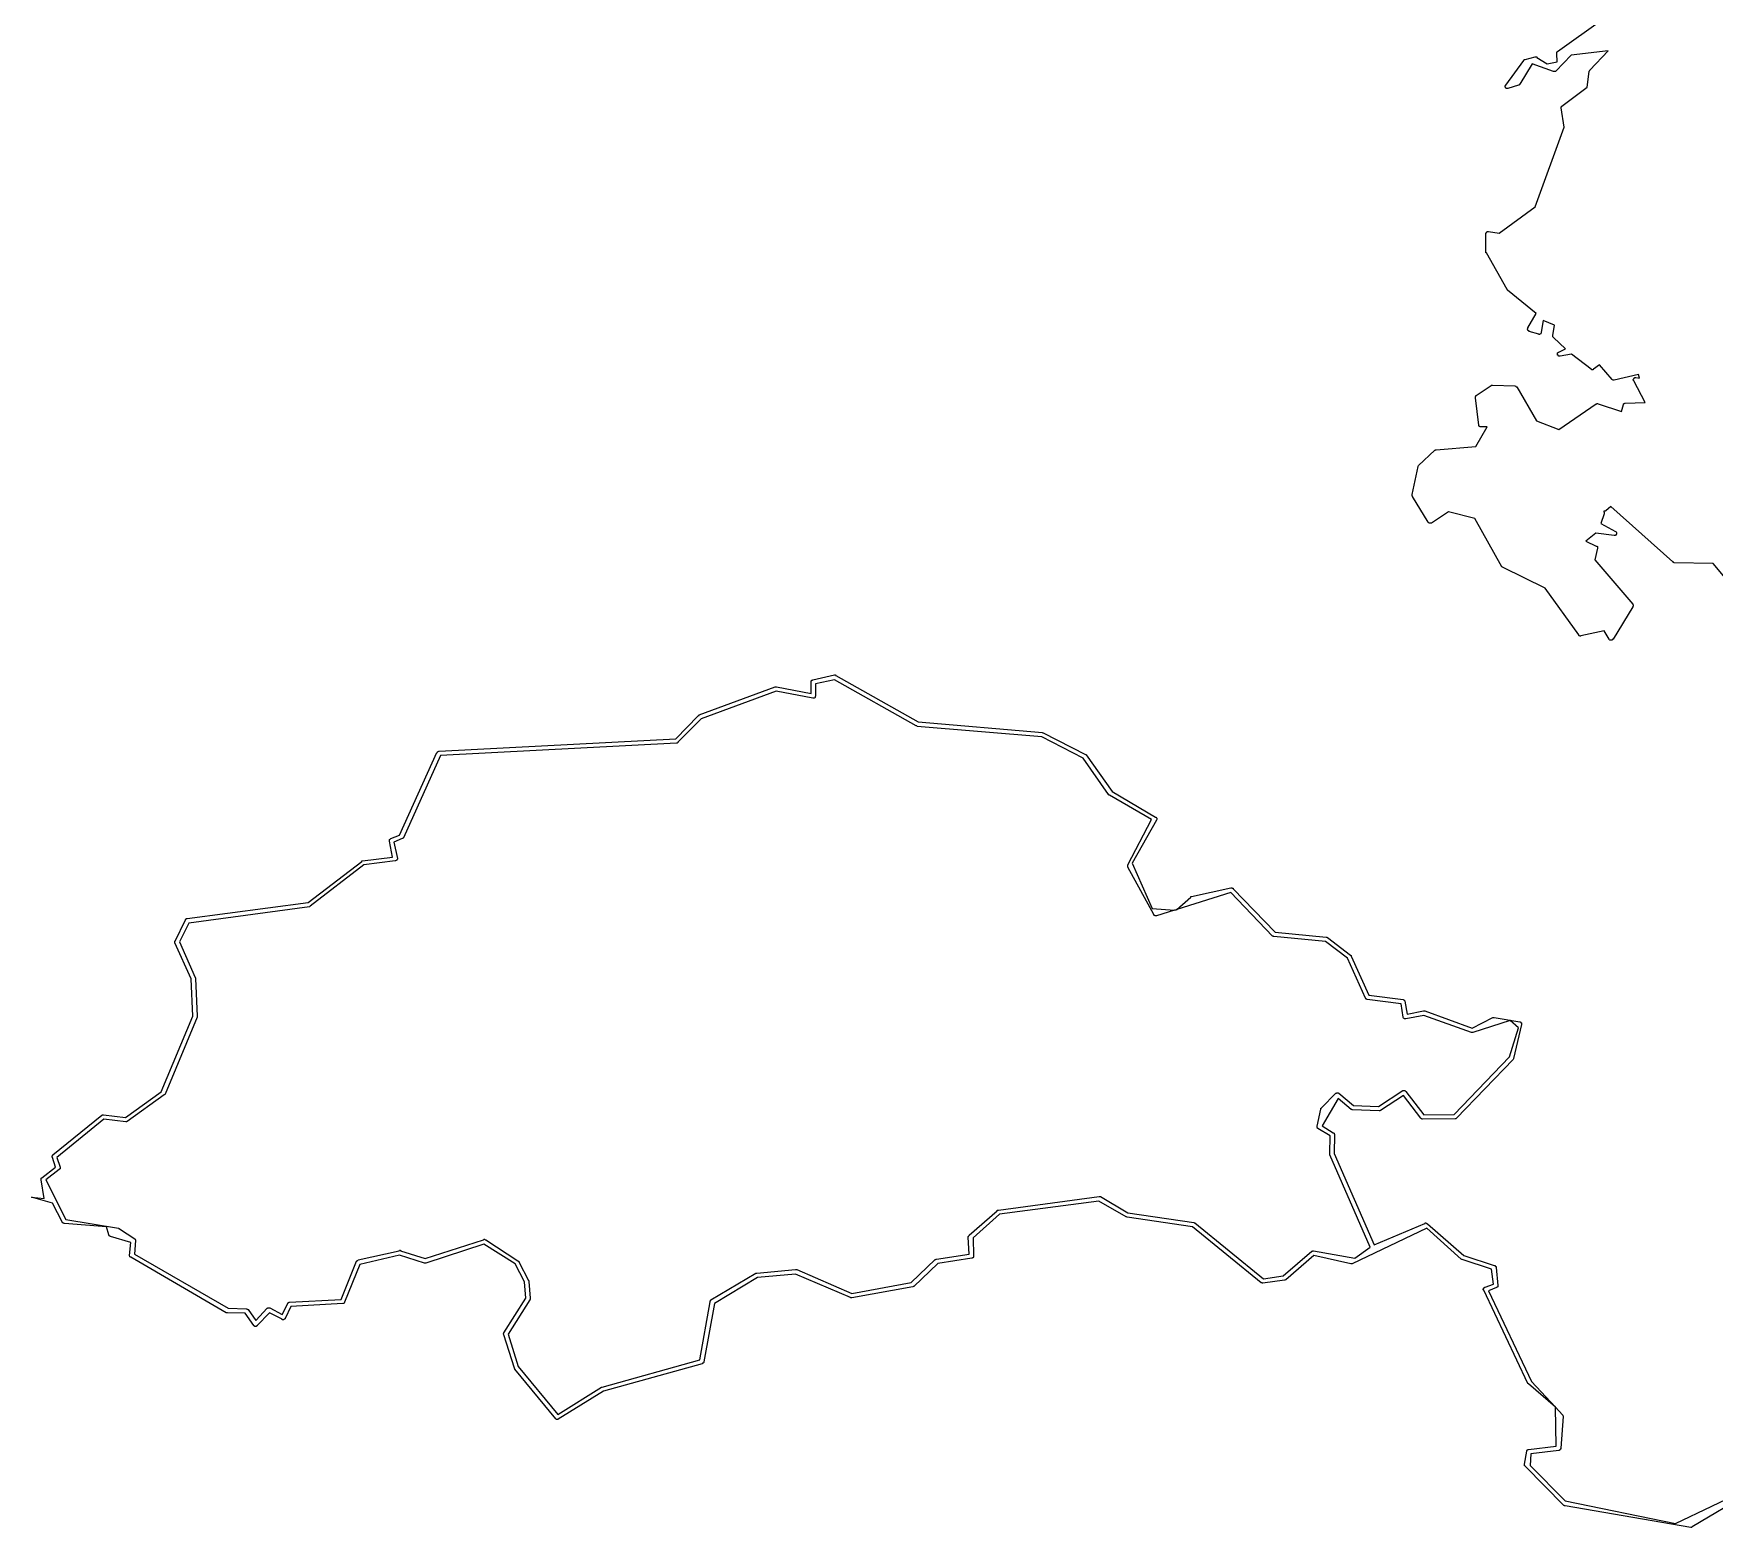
# Model space of a CAD drawing. Header units: metres. Extents: x 12 to 388, y 12 to 220.
# Drawn here: x 291.42 to 329.63, y 69.57 to 103.53 of the extents above; entities that cross this region are included whole.
import ezdxf

# ---------------------------------------------------------------- set-up
doc = ezdxf.new("R2010")
doc.units = ezdxf.units.M

msp = doc.modelspace()

# ---------------------------------------------------------------- linework, layer by layer
for points in [[(330.41, 90.52), (329.61, 91.48), (328.72, 91.5), (328.71, 91.5), (328.71, 91.51), (328.7, 91.51), (328.69, 91.51), (328.69, 91.52), (327.28, 92.78), (327.17, 92.68), (327.16, 92.68), (327.16, 92.67), (327.15, 92.67), (327.14, 92.67), (327.13, 92.67), (327.12, 92.67), (327.12, 92.66), (327.13, 92.65), (327.13, 92.64), (327.13, 92.63), (327.13, 92.62), (327.13, 92.61), (327.05, 92.39), (327.39, 92.21), (327.4, 92.2), (327.41, 92.19), (327.41, 92.18), (327.41, 92.17), (327.41, 92.16), (327.41, 92.15), (327.4, 92.14), (327.4, 92.13), (327.39, 92.13), (327.39, 92.12), (327.38, 92.12), (327.37, 92.12), (327.36, 92.12), (326.94, 92.17), (326.71, 91.99), (326.95, 91.88), (326.96, 91.88), (326.97, 91.88), (326.97, 91.87), (326.98, 91.87), (326.98, 91.86), (326.98, 91.85), (326.98, 91.84), (326.98, 91.83), (326.92, 91.57), (327.78, 90.56), (327.78, 90.55), (327.79, 90.54), (327.79, 90.53), (327.79, 90.52), (327.79, 90.51), (327.78, 90.51), (327.78, 90.5), (327.33, 89.76), (327.32, 89.76), (327.32, 89.75), (327.31, 89.75), (327.31, 89.74), (327.3, 89.74), (327.29, 89.74), (327.28, 89.74), (327.27, 89.74), (327.26, 89.74), (327.25, 89.75), (327.24, 89.76), (327.13, 89.95), (326.6, 89.84), (326.59, 89.83), (326.58, 89.83), (326.57, 89.84), (326.56, 89.84), (326.55, 89.85), (326.55, 89.86), (325.79, 90.92), (324.83, 91.39), (324.82, 91.4), (324.81, 91.4), (324.81, 91.41), (324.8, 91.41), (324.19, 92.51), (323.59, 92.66), (323.2, 92.4), (323.19, 92.4), (323.18, 92.4), (323.17, 92.4), (323.16, 92.4), (323.15, 92.4), (323.14, 92.41), (323.13, 92.42), (322.77, 93.01), (322.77, 93.02), (322.76, 93.02), (322.76, 93.03), (322.76, 93.04), (322.76, 93.05), (322.9, 93.69), (322.9, 93.7), (322.91, 93.71), (323.28, 94.06), (323.29, 94.06), (323.29, 94.07), (323.3, 94.07), (323.31, 94.07), (324.21, 94.14), (324.47, 94.59), (324.33, 94.59), (324.32, 94.59), (324.31, 94.59), (324.3, 94.6), (324.29, 94.6), (324.29, 94.61), (324.28, 94.61), (324.28, 94.62), (324.28, 94.63), (324.2, 95.25), (324.2, 95.26), (324.2, 95.27), (324.2, 95.28), (324.21, 95.29), (324.21, 95.3), (324.22, 95.3), (324.56, 95.53), (324.57, 95.54), (324.58, 95.54), (324.59, 95.54), (325.1, 95.52), (325.11, 95.52), (325.12, 95.51), (325.13, 95.51), (325.13, 95.5), (325.14, 95.5), (325.59, 94.73), (326.1, 94.53), (326.95, 95.11), (326.96, 95.11), (326.96, 95.12), (326.97, 95.12), (326.98, 95.12), (326.99, 95.11), (327.52, 94.94), (327.57, 95.1), (327.57, 95.11), (327.58, 95.12), (327.59, 95.12), (327.59, 95.13), (327.6, 95.13), (327.61, 95.13), (328.06, 95.14), (327.8, 95.64), (327.79, 95.65), (327.79, 95.66), (327.79, 95.67), (327.8, 95.68), (327.8, 95.69), (327.81, 95.69), (327.81, 95.7), (327.82, 95.7), (327.82, 95.71), (327.83, 95.71), (327.84, 95.71), (327.85, 95.71), (327.93, 95.7), (327.91, 95.78), (327.36, 95.65), (327.35, 95.65), (327.34, 95.65), (327.33, 95.65), (327.32, 95.66), (327.31, 95.66), (327.31, 95.67), (327.02, 96), (326.89, 95.9), (326.88, 95.9), (326.88, 95.89), (326.87, 95.89), (326.86, 95.89), (326.85, 95.89), (326.84, 95.89), (326.84, 95.9), (326.83, 95.9), (326.39, 96.24), (326.13, 96.2), (326.12, 96.2), (326.11, 96.2), (326.1, 96.2), (326.09, 96.2), (326.09, 96.21), (326.08, 96.21), (326.08, 96.22), (326.07, 96.22), (326.07, 96.23), (326.07, 96.24), (326.07, 96.25), (326.07, 96.26), (326.07, 96.27), (326.08, 96.28), (326.09, 96.29), (326.1, 96.29), (326.25, 96.36), (325.98, 96.62), (325.97, 96.63), (325.97, 96.64), (325.96, 96.64), (325.96, 96.65), (325.96, 96.66), (325.96, 96.67), (326, 96.9), (325.74, 97.01), (325.7, 96.74), (325.7, 96.73), (325.7, 96.72), (325.69, 96.71), (325.68, 96.7), (325.67, 96.7), (325.67, 96.69), (325.66, 96.69), (325.65, 96.69), (325.64, 96.69), (325.64, 96.7), (325.42, 96.76), (325.42, 96.77), (325.41, 96.77), (325.4, 96.77), (325.4, 96.78), (325.39, 96.79), (325.39, 96.8), (325.38, 96.81), (325.39, 96.82), (325.39, 96.83), (325.39, 96.84), (325.58, 97.17), (324.93, 97.7), (324.93, 97.71), (324.92, 97.71), (324.45, 98.55), (324.44, 98.55), (324.44, 98.56), (324.44, 98.57), (324.44, 98.98), (324.44, 98.99), (324.44, 99), (324.45, 99), (324.45, 99.01), (324.46, 99.02), (324.47, 99.02), (324.47, 99.03), (324.48, 99.03), (324.49, 99.03), (324.5, 99.03), (324.74, 98.99), (325.56, 99.59), (326.22, 101.4), (326.15, 101.84), (326.15, 101.85), (326.15, 101.86), (326.16, 101.86), (326.16, 101.87), (326.16, 101.88), (326.17, 101.88), (326.74, 102.31), (326.79, 102.67), (326.79, 102.68), (326.8, 102.69), (326.8, 102.7), (327.22, 103.14), (326.38, 103.04), (326.03, 102.68), (326.02, 102.67), (326.01, 102.67), (326, 102.67), (325.99, 102.67), (325.98, 102.67), (325.49, 102.84), (325.21, 102.38), (325.21, 102.37), (325.2, 102.37), (325.2, 102.36), (325.19, 102.36), (325.18, 102.36), (324.94, 102.28), (324.93, 102.28), (324.92, 102.28), (324.91, 102.28), (324.9, 102.28), (324.9, 102.29), (324.89, 102.29), (324.89, 102.3), (324.88, 102.31), (324.88, 102.32), (324.88, 102.33), (324.88, 102.34), (324.88, 102.35), (324.89, 102.35), (324.89, 102.36), (325.3, 102.92), (325.3, 102.93), (325.31, 102.93), (325.31, 102.94), (325.32, 102.94), (325.33, 102.94), (325.56, 103), (325.57, 103), (325.58, 103), (325.59, 103), (325.6, 103), (325.6, 102.99), (325.83, 102.84), (326.06, 102.89), (326.05, 103.08), (326.05, 103.09), (326.05, 103.1), (326.05, 103.11), (326.06, 103.11), (326.06, 103.12), (326.07, 103.12), (327.1, 103.86)], [(291.37, 77.08), (291.66, 77.05), (291.59, 77.47), (291.59, 77.48), (291.59, 77.49), (291.59, 77.5), (291.59, 77.51), (291.6, 77.51), (291.6, 77.52), (291.61, 77.52), (291.92, 77.76), (291.85, 77.98), (291.84, 77.99), (291.84, 78), (291.84, 78.01), (291.85, 78.01), (291.85, 78.02), (291.85, 78.03), (291.86, 78.03), (291.86, 78.04), (292.97, 78.94), (292.98, 78.94), (292.98, 78.95), (292.99, 78.95), (293, 78.95), (293.01, 78.95), (293.51, 78.89), (294.32, 79.47), (295.04, 81.19), (295, 82.04), (294.63, 82.86), (294.63, 82.87), (294.63, 82.88), (294.63, 82.89), (294.63, 82.9), (294.64, 82.9), (294.87, 83.38), (294.87, 83.39), (294.88, 83.39), (294.88, 83.4), (294.89, 83.4), (294.89, 83.41), (294.9, 83.41), (294.91, 83.41), (297.66, 83.78), (298.88, 84.71), (298.88, 84.72), (298.89, 84.72), (298.9, 84.72), (299.58, 84.81), (299.51, 85.17), (299.51, 85.18), (299.51, 85.19), (299.51, 85.2), (299.51, 85.21), (299.52, 85.21), (299.52, 85.22), (299.53, 85.22), (299.54, 85.23), (299.74, 85.31), (300.59, 87.19), (300.6, 87.19), (300.6, 87.2), (300.61, 87.2), (300.61, 87.21), (300.62, 87.21), (300.63, 87.22), (300.64, 87.22), (306.02, 87.5), (306.53, 88.02), (306.54, 88.03), (306.55, 88.03), (306.55, 88.04), (308.28, 88.68), (308.29, 88.68), (308.3, 88.68), (308.31, 88.68), (309.1, 88.53), (309.1, 88.79), (309.1, 88.8), (309.1, 88.81), (309.11, 88.81), (309.11, 88.82), (309.11, 88.83), (309.12, 88.83), (309.13, 88.83), (309.13, 88.84), (309.14, 88.84), (309.63, 88.95), (309.64, 88.95), (309.65, 88.95), (309.65, 88.94), (309.66, 88.94), (311.53, 87.88), (314.36, 87.64), (314.36, 87.63), (314.37, 87.63), (315.34, 87.14), (315.35, 87.14), (315.35, 87.13), (315.94, 86.3), (316.93, 85.72), (316.94, 85.72), (316.94, 85.71), (316.95, 85.7), (316.95, 85.69), (316.96, 85.69), (316.96, 85.68), (316.96, 85.67), (316.96, 85.66), (316.95, 85.65), (316.4, 84.67), (316.85, 83.64), (317.36, 83.6), (317.41, 83.62), (317.73, 83.9), (317.73, 83.91), (317.74, 83.91), (317.75, 83.91), (318.64, 84.11), (318.65, 84.11), (318.66, 84.11), (318.67, 84.11), (318.67, 84.1), (318.68, 84.1), (318.69, 84.1), (318.69, 84.09), (319.65, 83.1), (320.81, 82.99), (320.82, 82.99), (320.83, 82.99), (320.83, 82.98), (320.84, 82.98), (321.36, 82.58), (321.37, 82.58), (321.37, 82.57), (321.38, 82.57), (321.38, 82.56), (321.78, 81.67), (322.56, 81.57), (322.57, 81.56), (322.58, 81.56), (322.59, 81.55), (322.59, 81.54), (322.6, 81.54), (322.6, 81.53), (322.65, 81.24), (323.02, 81.31), (323.03, 81.31), (323.04, 81.31), (323.05, 81.31), (324.13, 80.92), (324.6, 81.16), (324.61, 81.16), (324.62, 81.16), (324.63, 81.16), (325.21, 81.06), (325.22, 81.06), (325.23, 81.06), (325.23, 81.05), (325.24, 81.05), (325.24, 81.04), (325.25, 81.04), (325.25, 81.03), (325.25, 81.02), (325.25, 81.01), (325.25, 81), (325.07, 80.23), (325.07, 80.22), (325.06, 80.21), (323.77, 78.87), (323.76, 78.86), (323.75, 78.86), (323.74, 78.86), (323, 78.85), (322.99, 78.85), (322.98, 78.86), (322.97, 78.86), (322.96, 78.87), (322.57, 79.39), (322.04, 79.05), (322.03, 79.04), (322.02, 79.04), (322.01, 79.04), (321.41, 79.06), (321.4, 79.06), (321.39, 79.06), (321.39, 79.07), (321.38, 79.07), (321.08, 79.32), (320.72, 78.7), (320.97, 78.54), (320.98, 78.54), (320.98, 78.53), (320.99, 78.53), (320.99, 78.52), (320.99, 78.51), (321, 78.51), (321, 78.5), (320.99, 78.07), (321.9, 75.99), (323.05, 76.48), (323.06, 76.48), (323.06, 76.49), (323.07, 76.49), (323.08, 76.49), (323.09, 76.48), (323.1, 76.48), (323.11, 76.47), (323.94, 75.75), (324.63, 75.52), (324.64, 75.52), (324.65, 75.52), (324.65, 75.51), (324.66, 75.51), (324.66, 75.5), (324.67, 75.5), (324.67, 75.49), (324.67, 75.48), (324.71, 75.07), (324.71, 75.06), (324.71, 75.05), (324.71, 75.04), (324.7, 75.04), (324.7, 75.03), (324.69, 75.03), (324.69, 75.02), (324.68, 75.02), (324.5, 74.95), (325.48, 72.89), (326.02, 72.3), (326.18, 72.13), (326.19, 72.12), (326.19, 72.11), (326.2, 72.1), (326.2, 72.09), (326.14, 71.37), (326.14, 71.36), (326.14, 71.35), (326.13, 71.35), (326.13, 71.34), (326.12, 71.33), (326.11, 71.33), (326.11, 71.32), (326.1, 71.32), (325.46, 71.24), (325.45, 70.98), (326.24, 70.17), (328.75, 69.66), (330.4, 70.45)], [(330.41, 70.34), (329.13, 69.58), (329.12, 69.57), (329.11, 69.57), (329.1, 69.57), (326.24, 70.06), (326.23, 70.06), (326.22, 70.06), (326.22, 70.07), (326.21, 70.07), (325.33, 70.96), (325.33, 70.97), (325.32, 70.97), (325.32, 70.98), (325.32, 70.99), (325.32, 71), (325.32, 71.01), (325.37, 71.3), (325.37, 71.31), (325.37, 71.32), (325.38, 71.32), (325.38, 71.33), (325.39, 71.33), (325.4, 71.34), (325.41, 71.34), (326.04, 71.42), (326.02, 72.3), (325.41, 72.83), (325.4, 72.83), (325.4, 72.84), (325.39, 72.84), (324.39, 74.96), (324.38, 74.97), (324.38, 74.98), (324.38, 74.99), (324.39, 75), (324.39, 75.01), (324.4, 75.01), (324.4, 75.02), (324.41, 75.02), (324.41, 75.03), (324.42, 75.03), (324.61, 75.1), (324.57, 75.44), (323.9, 75.66), (323.89, 75.66), (323.88, 75.67), (323.1, 76.37), (321.4, 75.56), (321.39, 75.56), (321.38, 75.56), (321.37, 75.56), (320.53, 75.75), (319.89, 75.2), (319.88, 75.2), (319.87, 75.19), (319.86, 75.19), (319.37, 75.12), (319.36, 75.12), (319.35, 75.12), (319.35, 75.13), (319.34, 75.13), (319.33, 75.13), (317.77, 76.4), (316.28, 76.62), (316.27, 76.63), (316.26, 76.63), (315.64, 76.99), (313.38, 76.69), (312.78, 76.15), (312.79, 75.74), (312.79, 75.73), (312.79, 75.72), (312.79, 75.71), (312.78, 75.71), (312.78, 75.7), (312.77, 75.7), (312.77, 75.69), (312.76, 75.69), (312.75, 75.69), (311.98, 75.57), (311.43, 75.05), (311.42, 75.05), (311.42, 75.04), (311.41, 75.04), (310.02, 74.79), (310.01, 74.79), (310, 74.79), (309.99, 74.79), (309.99, 74.8), (308.74, 75.33), (307.88, 75.25), (306.9, 74.66), (306.66, 73.33), (306.66, 73.32), (306.65, 73.32), (306.65, 73.31), (306.64, 73.3), (306.63, 73.3), (306.62, 73.29), (304.38, 72.67), (303.35, 72.03), (303.34, 72.02), (303.33, 72.02), (303.32, 72.02), (303.31, 72.02), (303.3, 72.03), (303.29, 72.03), (303.29, 72.04), (302.36, 73.17), (302.36, 73.18), (302.35, 73.18), (302.35, 73.19), (302.11, 73.95), (302.1, 73.96), (302.1, 73.97), (302.1, 73.98), (302.11, 73.98), (302.11, 73.99), (302.61, 74.78), (302.58, 75.15), (302.37, 75.56), (301.66, 76.01), (300.34, 75.58), (300.33, 75.58), (300.32, 75.58), (300.31, 75.58), (299.74, 75.76), (298.84, 75.55), (298.49, 74.69), (298.49, 74.68), (298.48, 74.67), (298.47, 74.66), (298.46, 74.66), (298.45, 74.66), (297.27, 74.59), (297.14, 74.32), (297.14, 74.31), (297.13, 74.31), (297.13, 74.3), (297.12, 74.3), (297.11, 74.29), (297.1, 74.29), (297.09, 74.29), (297.08, 74.29), (297.07, 74.29), (297.07, 74.3), (296.78, 74.45), (296.5, 74.16), (296.5, 74.15), (296.49, 74.15), (296.49, 74.14), (296.48, 74.14), (296.47, 74.14), (296.46, 74.14), (296.45, 74.14), (296.44, 74.14), (296.44, 74.15), (296.43, 74.15), (296.43, 74.16), (296.23, 74.44), (295.83, 74.45), (295.82, 74.45), (295.81, 74.45), (295.8, 74.45), (293.63, 75.71), (293.62, 75.71), (293.61, 75.72), (293.61, 75.73), (293.6, 75.74), (293.6, 75.75), (293.63, 76.05), (293.17, 76.18), (293.16, 76.18), (293.16, 76.19), (293.15, 76.19), (293.14, 76.2), (293.14, 76.21), (293.13, 76.21), (293.13, 76.22), (293.08, 76.4), (292.12, 76.48), (292.11, 76.48), (292.1, 76.48), (292.09, 76.49), (292.08, 76.49), (292.08, 76.5), (291.85, 76.94), (291.37, 77.08)]]:
    msp.add_lwpolyline(points)
msp.add_lwpolyline([(316.89, 83.5), (316.3, 84.58), (316.3, 84.59), (316.3, 84.6), (316.3, 84.61), (316.3, 84.62), (316.3, 84.63), (316.84, 85.66), (315.88, 86.22), (315.87, 86.22), (315.87, 86.23), (315.86, 86.23), (315.28, 87.06), (314.34, 87.54), (311.51, 87.78), (311.5, 87.79), (311.49, 87.79), (309.63, 88.84), (309.2, 88.75), (309.2, 88.47), (309.19, 88.46), (309.19, 88.45), (309.19, 88.44), (309.18, 88.43), (309.17, 88.42), (309.16, 88.42), (309.15, 88.42), (309.14, 88.42), (308.3, 88.58), (306.6, 87.95), (306.07, 87.42), (306.07, 87.41), (306.06, 87.41), (306.05, 87.4), (306.04, 87.4), (300.67, 87.12), (299.83, 85.25), (299.82, 85.25), (299.82, 85.24), (299.81, 85.23), (299.8, 85.23), (299.61, 85.15), (299.69, 84.78), (299.69, 84.77), (299.69, 84.76), (299.68, 84.75), (299.68, 84.74), (299.67, 84.74), (299.67, 84.73), (299.66, 84.73), (299.65, 84.72), (299.64, 84.72), (298.93, 84.63), (297.71, 83.69), (297.7, 83.68), (297.69, 83.68), (294.95, 83.31), (294.74, 82.88), (295.09, 82.07), (295.09, 82.06), (295.1, 82.06), (295.1, 82.05), (295.14, 81.19), (295.14, 81.18), (295.14, 81.17), (294.41, 79.42), (294.4, 79.42), (294.4, 79.41), (294.39, 79.4), (293.55, 78.8), (293.54, 78.8), (293.54, 78.79), (293.53, 78.79), (293.52, 78.79), (293.02, 78.85), (291.95, 77.98), (292.02, 77.76), (292.02, 77.75), (292.02, 77.74), (292.02, 77.73), (292.02, 77.72), (292.01, 77.72), (292.01, 77.71), (292, 77.71), (291.7, 77.47), (292.15, 76.57), (293.35, 76.37), (293.36, 76.37), (293.36, 76.36), (293.37, 76.36), (293.72, 76.13), (293.73, 76.12), (293.73, 76.11), (293.74, 76.11), (293.74, 76.1), (293.74, 76.09), (293.71, 75.78), (295.84, 74.55), (296.26, 74.54), (296.27, 74.54), (296.27, 74.53), (296.28, 74.53), (296.29, 74.53), (296.29, 74.52), (296.3, 74.52), (296.47, 74.27), (296.73, 74.55), (296.74, 74.55), (296.74, 74.56), (296.75, 74.56), (296.76, 74.56), (296.77, 74.56), (296.78, 74.56), (296.79, 74.56), (297.07, 74.41), (297.2, 74.66), (297.2, 74.67), (297.21, 74.67), (297.21, 74.68), (297.22, 74.68), (297.23, 74.69), (297.24, 74.69), (298.41, 74.75), (298.76, 75.62), (298.77, 75.62), (298.77, 75.63), (298.78, 75.63), (298.78, 75.64), (298.79, 75.64), (298.8, 75.65), (299.73, 75.86), (299.74, 75.87), (299.75, 75.87), (299.76, 75.87), (299.76, 75.86), (300.32, 75.68), (301.65, 76.11), (301.66, 76.12), (301.67, 76.12), (301.68, 76.12), (301.69, 76.11), (301.7, 76.11), (302.43, 75.63), (302.44, 75.63), (302.44, 75.62), (302.45, 75.62), (302.45, 75.61), (302.67, 75.18), (302.68, 75.18), (302.68, 75.17), (302.68, 75.16), (302.71, 74.78), (302.71, 74.77), (302.71, 74.76), (302.71, 74.75), (302.7, 74.74), (302.21, 73.96), (302.44, 73.23), (303.34, 72.14), (304.33, 72.76), (304.34, 72.76), (304.35, 72.76), (306.57, 73.38), (306.8, 74.7), (306.8, 74.71), (306.8, 74.72), (306.81, 74.72), (306.81, 74.73), (306.82, 74.73), (306.82, 74.74), (307.84, 75.35), (307.85, 75.35), (307.86, 75.35), (308.74, 75.43), (308.75, 75.43), (308.76, 75.43), (308.77, 75.43), (310.02, 74.89), (311.37, 75.14), (311.92, 75.66), (311.93, 75.66), (311.94, 75.67), (311.95, 75.67), (312.69, 75.78), (312.67, 76.17), (312.67, 76.18), (312.68, 76.19), (312.68, 76.2), (312.69, 76.21), (313.33, 76.77), (313.33, 76.78), (313.34, 76.78), (313.35, 76.78), (313.36, 76.78), (315.65, 77.09), (315.66, 77.09), (315.67, 77.09), (315.68, 77.09), (316.3, 76.72), (317.8, 76.5), (317.81, 76.5), (317.81, 76.49), (317.82, 76.49), (319.38, 75.22), (319.83, 75.29), (320.48, 75.85), (320.49, 75.85), (320.5, 75.85), (320.5, 75.86), (320.51, 75.86), (320.52, 75.86), (321.46, 75.69), (321.81, 75.94), (320.89, 78.04), (320.89, 78.05), (320.89, 78.06), (320.9, 78.47), (320.62, 78.64), (320.61, 78.64), (320.61, 78.65), (320.6, 78.66), (320.6, 78.67), (320.6, 78.68), (320.6, 78.69), (320.69, 79.08), (320.69, 79.09), (320.69, 79.1), (320.7, 79.1), (320.7, 79.11), (321.03, 79.44), (321.04, 79.44), (321.05, 79.45), (321.06, 79.45), (321.07, 79.45), (321.08, 79.45), (321.09, 79.45), (321.09, 79.44), (321.1, 79.44), (321.43, 79.16), (322, 79.14), (322.55, 79.5), (322.56, 79.5), (322.57, 79.5), (322.58, 79.5), (322.59, 79.5), (322.6, 79.5), (322.61, 79.49), (322.62, 79.48), (323.03, 78.95), (323.72, 78.96), (324.98, 80.27), (325.18, 80.93), (324.99, 81.09), (324.14, 80.82), (324.13, 80.82), (324.12, 80.82), (324.11, 80.82), (323.03, 81.21), (322.62, 81.13), (322.61, 81.13), (322.6, 81.13), (322.59, 81.13), (322.58, 81.14), (322.57, 81.15), (322.56, 81.16), (322.56, 81.17), (322.51, 81.47), (321.74, 81.57), (321.73, 81.57), (321.73, 81.58), (321.72, 81.58), (321.71, 81.59), (321.71, 81.6), (321.7, 81.6), (321.29, 82.51), (320.79, 82.89), (319.62, 83), (319.61, 83), (319.6, 83), (319.6, 83.01), (319.59, 83.01), (318.64, 84), (317.41, 83.62), (317.39, 83.6), (317.36, 83.6), (316.95, 83.47), (316.94, 83.47), (316.93, 83.47), (316.92, 83.47), (316.91, 83.48), (316.9, 83.48), (316.9, 83.49), (316.89, 83.49), (316.89, 83.5)], close=True)

doc.saveas('drawing.dxf')
